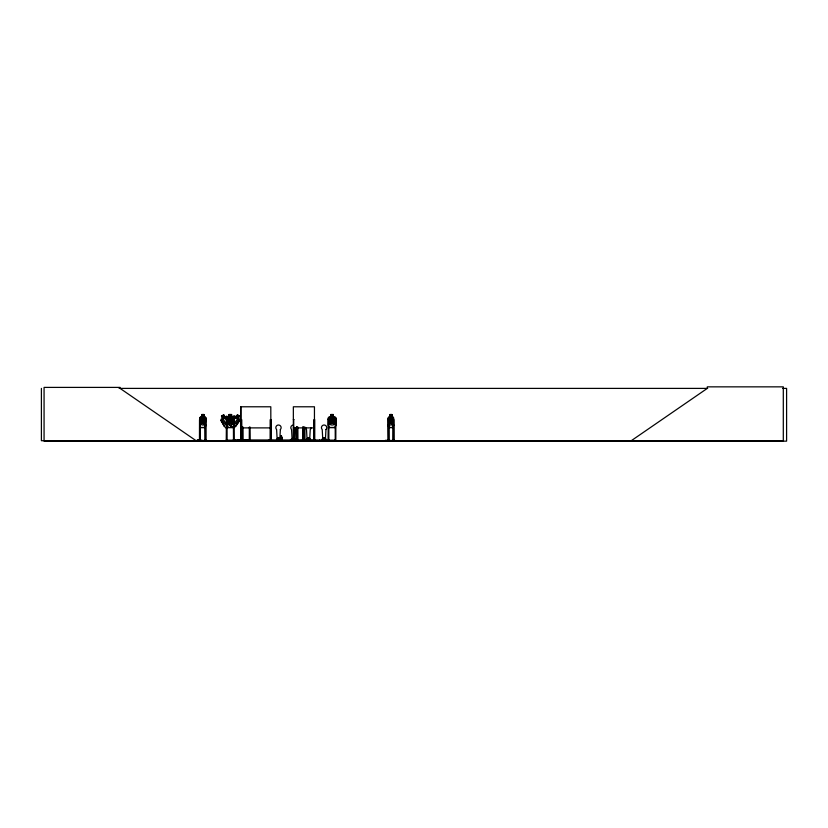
<?xml version="1.0" encoding="UTF-8"?>
<svg xmlns="http://www.w3.org/2000/svg" width="828" height="828" viewBox="0 0 828 828"><rect width="100%" height="100%" fill="white"/><g stroke="black" fill="none" stroke-linecap="round" stroke-linejoin="round"><path stroke-width="1.24" d="M236.839 440.31L249.269 440.154M325.963 429.525L325.414 439.689L322.775 439.689L322.227 429.525A2.639 2.639 0 0 1 322.227 425.789A2.639 2.639 0 0 1 325.963 425.789A2.639 2.639 0 0 1 325.963 429.525M280.775 439.389L281.085 435.642L280.889 440.268M308.099 438.385L308.709 438.229L308.099 438.064M324.027 438.467L324.421 438.312M278.156 438.229L278.788 438.312L278.208 438.064M293.122 438.312L293.754 438.312M308.399 438.147L308.451 438.467M280.557 440.662L281.013 435.642L279.833 440.641L279.16 440.672L280.475 440.361L275.983 440.672L276.521 440.361M280.081 440.641L280.992 435.642M289.986 440.299L298.38 440.279M289.976 440.641L298.359 440.641M296.631 440.662L296.672 439.937M279.771 440.641L280.94 435.642L282.545 440.641M392.969 427.486L393.579 424.981M393.704 424.992L393.01 427.569L388.705 427.569M201.825 417.105L200.376 417.105L199.724 418.026L200.407 427.569L205.209 427.569L205.913 418.016L205.137 417.105L203.812 417.105M205.209 427.569L205.913 424.992M385.372 440.31L396.653 440.641M229.428 421.845L228.652 424.35L233.568 427.838L235.773 426.213L239.716 420.469L239.478 419.196L234.5 415.77L233.289 416.07L229.356 421.804L228.549 424.391L233.568 427.734L235.711 426.161L239.623 420.448L239.406 419.247M226.261 440.31L226.417 418.016L227.338 417.105L229.014 417.105L229.014 414.507L231.612 414.507L231.612 417.105L233.382 417.105L234.21 418.026L234.21 424.992L233.341 427.486L227.369 427.486L226.499 424.981L226.499 418.057M234.21 424.992L233.403 427.569L227.307 427.569L226.417 424.992M293.629 438.374L293.215 438.002M324.255 437.95L324.183 438.498M201.887 440.651L197.064 440.279L208.263 440.641M201.928 440.31L197.064 440.31M242.169 440.641L242.242 439.937M388.166 440.703L388.135 418.026L388.787 417.105L390.029 417.105M239.447 416.132L237.978 418.264L238.557 419.713L235.814 423.708L233.568 424.681L231.571 423.315L231.674 420.862L234.417 416.877L235.98 416.898L237.429 414.631L239.571 416.101L238.102 418.243M199.848 418.068L200.459 417.188L205.168 417.188M279.771 440.682L280.764 440.682M291.032 440.693L291.259 440.082M291.259 440.693L291.466 438.985L291.756 440.082M291.528 440.682L292.263 440.703M292.532 440.682L291.466 440.361M306.722 440.082L306.391 438.985L306.205 440.693M306.205 440.082L307.498 440.662L306.422 440.496M307.25 440.682L306.412 440.361M309.31 440.693L310.686 440.662L305.977 440.693M309.931 440.693L310.045 438.985M310.448 440.662L309.082 440.693L309.848 440.693M326.346 440.703L321.595 440.672L323.158 440.703M322.195 440.682L322.93 440.703M325.3 440.682L324.773 440.672L326.087 440.361L326.087 438.985L325.756 440.082M631.288 440.703L707.298 388.394L707.298 386.852L783.298 386.852L783.298 440.703L41.4 440.703L41.4 388.394M222.701 418.275L221.428 416.018L223.684 414.735L224.968 416.991M228.393 426.989L226.303 428.273L224.326 426.42L220.9 420.355L221.169 419.144L226.427 416.163L227.679 416.515M276.48 440.517L277.608 440.662L276.293 440.361M294.871 440.682L294.085 440.693L295.679 440.703M119.108 388.394L707.692 388.394M782.719 388.394L786.6 388.394L786.6 441.148L44.07 441.148L44.07 387.4L120.081 387.4L120.081 388.394L196.081 440.703M201.835 414.59L203.802 414.59M390.029 414.59L391.81 414.59M391.81 417.105L393.062 417.105L393.704 418.016L393.704 440.703M227.369 417.188L233.341 417.188M388.746 417.188L393.031 417.188M205.116 417.188L205.913 418.016M388.135 418.026L388.363 440.703M205.789 419.61L205.065 419.61L205.168 440.703M226.365 419.61L227.089 419.61L227.089 440.703M234.117 419.61L233.403 419.61L233.486 440.703M240.658 419.61L241.662 419.61L241.724 440.703M293.35 419.61L293.95 419.61M328.136 419.61L328.851 419.61L328.851 440.703M335.889 419.61L335.174 419.61L335.257 440.703M388.166 419.61L388.87 419.61L388.922 440.703M199.724 424.992L200.459 427.486L205.168 427.486M388.197 424.992L388.767 427.569M329.058 427.486L335.019 427.486M388.746 427.486L393.031 427.486M240.969 427.89L270.808 427.89M293.35 427.89L314.454 427.89M292.843 437.774L294.054 437.774L294.054 440.082M323.086 439.865L324.845 439.865M199.444 439.937L200.314 439.937M204.992 439.937L205.861 439.937M226.282 439.937L227.162 439.937L227.162 440.703M328.054 439.937L328.933 439.937L328.933 440.703M388.094 439.937L388.932 439.937M393.072 439.937L393.911 439.937M227.162 440.154L233.32 440.154M268.22 440.31L277.059 440.703M305.315 440.31L290.017 440.703M328.933 440.154L335.092 440.154M311.224 440.31L318.087 440.651M311.256 440.651L318.055 440.599L311.204 440.703M226.489 417.229L224.926 417.115L223.653 414.849M326.066 440.682C320.767 437.743 321.637 439.699 322.444 440.082M295.41 440.682L295.42 438.985L294.633 440.682M336.085 440.651L335.092 439.937L335.092 440.703M250.222 440.641L250.066 427.051M226.655 425.085L224.502 423.915L222.121 419.703L222.825 418.306L221.542 416.049M280.164 440.672L280.164 438.985M226.551 419.972L225.361 417.871L223.249 419.061L225.63 423.274M220.993 420.345L224.398 426.368M282.483 440.641L281.375 435.642L282.234 440.641M281.303 438.136L281.199 435.642L282.069 440.641M281.241 435.642L281.644 440.641M393.9 440.703L393.838 419.61L393.134 419.61L393.083 440.703M393.559 439.937L393.455 440.703M393.331 419.61L393.279 440.703M391.872 417.105L391.872 414.507L389.978 414.507L389.119 422.901L390.029 424.981L391.747 424.981L392.669 422.901L391.81 414.507M388.674 419.61L388.725 440.703M388.477 439.937L388.549 440.703M335.806 440.703L335.889 418.057L335.019 417.188L329.058 417.188L328.271 418.068L328.054 440.703M328.219 439.937L328.219 440.703M324.711 440.082L324.711 437.774L323.5 437.774L323.51 440.082M321.171 440.703L321.171 440.051L233.32 439.937L233.32 440.703M319.629 440.051L319.629 440.703M314.692 440.703L314.692 419.61L314.091 419.61L314.06 440.703M314.443 440.703L314.454 406.786L293.35 406.786L293.36 440.703M314.329 419.61L314.288 440.703M314.05 439.937L314.05 440.703M310.065 438.985L310.065 440.082M308.999 440.082L308.999 437.774L307.788 437.774L307.788 440.082M304.973 439.937L304.973 440.703L304.901 427.051M304.259 439.937L304.259 440.703M304.176 427.051L304.104 440.703M303.286 427.051L303.245 440.703M303.151 427.051L303.058 440.703M302.769 439.937L302.789 440.703M302.675 427.051L302.603 440.703M302.458 439.937L302.458 440.703M297.863 427.051L297.945 440.703M297.78 439.937L297.78 440.703M297.2 427.051L297.273 440.703M297.066 427.051L297.066 440.703L296.952 439.937M296.579 427.051L296.507 440.703M296.445 427.051L296.372 440.703M293.95 427.227L293.992 440.703M293.712 419.61L293.754 440.703M293.588 427.227L293.547 440.703M292.843 437.774L292.843 440.082M291.446 438.985L291.301 440.361M282.203 440.703L278.943 440.703M279.108 440.082L279.098 437.774L277.897 437.774L277.897 440.082M276.8 440.082L276.831 438.985L276.459 440.703L276.314 440.082M271.056 440.703L271.004 419.61L270.301 419.61L270.301 440.703L270.238 439.937M270.87 440.703L270.808 406.786L240.969 406.786L240.927 440.703L240.907 439.937M270.694 439.937L270.611 440.703M270.487 419.61L270.435 440.703M249.984 439.937L249.984 440.703M249.435 439.937L249.435 440.703M249.352 427.051L249.269 440.703M243.028 427.051L243.111 440.703M242.956 439.937L242.956 440.703M242.314 427.051L242.314 440.703M241.476 419.61L241.528 440.703M241.383 439.937L241.269 440.703L241.155 419.61M240.658 406.786L240.658 440.703L240.575 439.937M235.224 440.051L235.224 440.703M234.2 439.937L234.22 440.703L234.117 418.068M233.682 440.051L233.682 440.703M226.448 439.937L226.448 440.703M205.861 418.016L205.779 440.703M205.623 419.61L205.686 440.703M205.51 439.937L205.53 440.703M205.23 419.61L205.323 440.703M204.992 439.937L204.992 440.703M203.874 417.105L203.874 414.507L201.773 414.507L200.873 422.901L201.887 424.981L203.802 424.981L204.826 422.901L204.826 418.057L203.802 417.188L203.812 414.507M200.314 440.703L200.252 419.61L199.517 419.61L199.455 440.703M200.086 419.61L200.148 440.703M199.993 439.937L199.962 440.703M199.776 439.937L199.807 440.703M199.693 419.61L199.62 440.703M311.017 427.652A2.639 2.639 0 0 1 310.241 429.525L309.693 439.689L307.064 439.689L306.515 429.525A2.639 2.639 0 0 1 305.739 427.652M296.072 427.652A2.639 2.639 0 0 1 295.296 429.525L294.747 439.689L292.108 439.689L291.57 429.525A2.639 2.639 0 0 1 293.433 425.023M280.35 429.525L279.802 439.689L277.163 439.689L276.614 429.525A2.639 2.639 0 0 1 276.614 425.789A2.639 2.639 0 0 1 280.35 425.789A2.639 2.639 0 0 1 280.35 429.525M392.586 424.008L391.954 424.019L390.982 421.587L389.388 424.112L390.588 421.017L389.439 418.047L390.951 420.427L392.513 418.047L391.344 421.028L392.586 424.008M204.568 424.008L203.905 424.091L202.777 421.587C202.115 425.737 199.476 424.122 202.342 421.017L201.069 418.047L202.746 420.427C203.419 416.453 205.986 418.078 203.191 421.028L204.568 424.008M228.135 418.047L229.78 421.028C226.179 424.723 229.263 425.499 230.298 421.587C231.281 425.509 234.49 424.733 230.857 421.017C234.169 418.036 231.395 416.484 230.339 420.427L228.973 418.068L228.135 418.047M334.357 424.008L333.518 424.091L332.09 421.587C331.107 425.509 327.909 424.733 331.542 421.017C328.105 418.036 331.169 416.484 332.049 420.427C333.032 416.691 336.127 417.478 332.608 421.028L334.357 424.008M335.971 424.992L335.081 427.569L328.985 427.569L328.188 424.992L328.271 418.068L329.016 417.105L330.786 417.105L330.786 414.507L333.384 414.507L333.384 417.105L335.061 417.105L335.971 418.016L335.971 424.992M232.823 422.901L231.519 424.981L229.097 424.981L227.803 422.901L227.803 418.057L229.097 417.188L229.097 414.59L231.519 414.59L231.519 417.188L232.823 418.057L232.823 422.901M334.595 422.901L333.291 424.981L330.869 424.981L329.575 422.901L329.575 418.057L330.869 417.188L330.869 414.59L333.291 414.59L333.291 417.188L334.595 418.057L334.595 422.901M235.494 417.612L232.751 421.607L234.738 422.973L237.491 418.978L235.494 417.612M237.564 415.356L237.077 416.07L238.361 416.95L238.847 416.236L237.564 415.356M223.488 415.439L222.132 416.215L222.556 416.96L223.912 416.194L223.488 415.439M203.46 415.025L202.229 415.025L202.229 415.894L203.46 415.894L203.46 415.025M231.095 415.025L229.532 415.025L229.532 415.894L231.095 415.894L231.095 415.025M332.856 415.025L331.303 415.025L331.303 415.894L332.856 415.894L332.856 415.025M391.437 415.025L390.34 415.025L390.34 415.894L391.437 415.894L391.437 415.025M203.802 418.057L201.887 418.057L201.887 422.901L203.802 422.901L203.802 418.057M231.519 418.057L229.097 418.057L229.097 422.901L231.519 422.901L231.519 418.057M333.291 418.057L330.869 418.057L330.869 422.901L333.291 422.901L333.291 418.057M391.747 418.057L390.029 418.057L390.029 422.901L391.747 422.901L391.747 418.057"/></g></svg>
